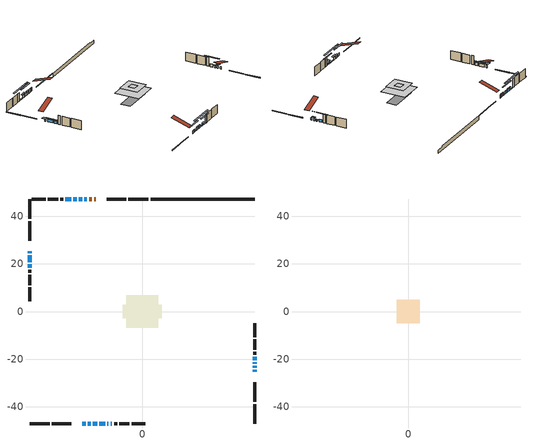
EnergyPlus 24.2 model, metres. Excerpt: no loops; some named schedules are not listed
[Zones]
conditioned space
 floor adiabatic (AdiabaticFloorConstruction): -6.78,-6.78 -6.78,6.78 6.78,6.78 6.78,-6.78 z3.05
 floor foundation (Slab1 construction): -8.19,-2.73 -8.19,2.73 8.19,2.73 8.19,-2.73 z-1.52
 wall outside (RimJoist1 construction): 2.6,47.22 -5.78,47.22 / -47.22,-47.22 -38.84,-47.22 / -47.22,47.22 -47.22,38.84 / 47.22,-47.22 47.22,-38.84 z0.61:0.91
 wall outside (RimJoist2 construction): -6.71,47.22 -14.9,47.22 / -37.91,-47.22 -29.71,-47.22 / -47.22,37.91 -47.22,29.71 / 47.22,-37.91 47.22,-29.71 z0.61:0.91
 wall outside (AdiabaticWallConstruction 1): -19.42,47.22 -20.25,47.22 / -21.18,47.22 -22.33,47.22 z0.61:2.64
 wall outside (AdiabaticWallConstruction): -23.25,47.22 -24.27,47.22 / -14.69,-47.22 -14.18,-47.22 / -13.26,-47.22 -12.74,-47.22 z0.61:1.63; -25.2,47.22 -26.62,47.22 / -25.2,-47.22 -23.78,-47.22 / -27.55,47.22 -28.97,47.22 / -47.22,23.56 -47.22,20.72 / -47.22,19.79 -47.22,18.42 / 47.22,-20.47 47.22,-19.05 z0.61:2.13; 47.22,-25.2 47.22,-24.48 z0.61:1.83; -47.22,25.2 -47.22,24.49 / 47.22,-23.55 47.22,-22.84 z0.61:2.14; 47.22,-21.91 47.22,-21.4 z0.61:1.12; -22.85,-47.22 -21.7,-47.22 z0.61:1.37; -20.78,-47.22 -18.89,-47.22 z0.61:2.02; -29.9,47.22 -32.24,47.22 / -17.96,-47.22 -15.62,-47.22 z0.61:1.07
 wall outside (Wall1 construction): -33.16,47.22 -34.39,47.22 / -11.82,-47.22 -10.59,-47.22 / -47.22,17.49 -47.22,16.26 / 47.22,-18.12 47.22,-16.89 z0.61:5.49
 wall outside (Wall2 construction): -35.32,47.22 -39.62,47.22 / -9.66,-47.22 -5.36,-47.22 / -47.22,15.33 -47.22,11.04 / 47.22,-15.96 47.22,-11.67 z0.61:5.49
 wall outside (Wall3 construction): -40.55,47.22 -46.29,47.22 / -4.43,-47.22 1.31,-47.22 / -47.22,10.11 -47.22,4.36 / 47.22,-10.74 47.22,-5 z0.61:5.49
 wall foundation (FoundationWall1 construction): 3.53,47.22,-1.52 3.53,47.22,0.61 42.85,47.22,0.61 42.85,47.22,0.12 47.22,47.22,0.12 47.22,47.22,-1.52
 window (WindowConstruction): -23.26,47.22 -24.27,47.22 z0.61:1.62
 window (WindowConstruction 4): -25.2,47.22 -26.62,47.22 z0.61:2.13
 window (WindowConstruction 5): -25.2,-47.22 -23.78,-47.22 z0.61:2.13
 window (WindowConstruction 6): 47.22,-25.2 47.22,-24.48 z0.61:1.83
 window (WindowConstruction 7): -47.22,25.2 -47.22,24.49 z0.61:2.13
 window (WindowConstruction 8): 47.22,-23.55 47.22,-22.84 z0.61:2.13
 window (WindowConstruction 9): 47.22,-21.91 47.22,-21.4 z0.61:1.12
 window (WindowConstruction 10): -27.55,47.22 -28.97,47.22 z0.61:2.13
 window (WindowConstruction 1): -22.85,-47.22 -21.71,-47.22 z0.61:1.37
 window (WindowConstruction 11): -20.78,-47.22 -18.89,-47.22 z0.61:2.02
 window (WindowConstruction 12): -47.22,23.56 -47.22,20.72 z0.61:2.13
 window (WindowConstruction 15): -29.9,47.22 -32.24,47.22 z0.61:1.07
 window (WindowConstruction 16): -17.96,-47.22 -15.62,-47.22 z0.61:1.07
 window (WindowConstruction 13): -14.69,-47.22 -14.18,-47.22 z0.61:1.62
 window (WindowConstruction 14): -13.25,-47.22 -12.75,-47.22 z0.61:1.62
 window (WindowConstruction 2): -47.22,19.79 -47.22,18.42 z0.61:2.13
 window (WindowConstruction 3): 47.22,-20.47 47.22,-19.05 z0.61:2.13
 door (Door): -19.42,47.22 -20.25,47.22 z0.61:2.64
 door (Door 1): -21.18,47.22 -22.33,47.22 z0.61:2.64
 ceiling adiabatic (AdiabaticFloorConstruction): 6.78,-6.78 6.78,6.78 -6.78,6.78 -6.78,-6.78 z3.05
attic - vented
 floor to conditioned space (Floor1 construction Reversed): -1.74,-1.74 -1.74,1.74 1.74,1.74 1.74,-1.74 z5.49
 floor to conditioned space (Floor2 construction Reversed): -4.88,-4.88 -4.88,4.88 4.88,4.88 4.88,-4.88 z5.49
 roof outside (Roof1 construction): -18.49,47.22,5.49 -18.49,37.13,8.85 -15.83,37.13,8.85 -15.83,47.22,5.49; -26.13,-47.22,5.49 -26.13,-37.13,8.85 -28.79,-37.13,8.85 -28.79,-47.22,5.49; -47.22,26.13,5.49 -37.13,26.13,8.85 -37.13,28.79,8.85 -47.22,28.79,5.49; 47.22,-26.13,5.49 37.13,-26.13,8.85 37.13,-28.79,8.85 47.22,-28.79,5.49
shading: -24.88,47.22 -22.65,47.22 -22.65,47.83 -24.88,47.83 z2.23; -30.28,47.22 -21.54,47.22 -21.54,47.83 -30.28,47.83 z5.79; -20.12,-47.22 -28.86,-47.22 -28.86,-47.83 -20.12,-47.83 z5.79; -47.22,23.88 -47.22,25.81 -49.05,25.81 -49.05,23.88 z2.74; 47.22,-22.23 47.22,-24.16 47.83,-24.16 47.83,-22.23 z2.74; 47.22,-20.79 47.22,-22.52 47.83,-22.52 47.83,-20.79 z1.73; -29.58,47.22 -26.94,47.22 -26.94,47.83 -29.58,47.83 z2.74; -21.1,-47.22 -23.46,-47.22 -23.46,-47.83 -21.1,-47.83 z1.98; -18.28,-47.22 -21.39,-47.22 -21.39,-47.83 -18.28,-47.83 z2.63; -47.22,20.11 -47.22,24.17 -47.83,24.17 -47.83,20.11 z2.74; -38.33,47.22 -23.8,47.22 -23.8,47.83 -38.33,47.83 z7.17; -9.52,-47.22 -24.06,-47.22 -24.06,-47.83 -9.52,-47.83 z7.17; -13.57,-47.22 -15.3,-47.22 -15.3,-49.05 -13.57,-49.05 z2.23; -9.09,-47.22 -16.92,-47.22 -16.92,-47.83 -9.09,-47.83 z5.29; -47.22,17.81 -47.22,20.4 -47.68,20.4 -47.68,17.81 z2.74; 47.22,-15.39 47.22,-24.13 47.83,-24.13 47.83,-15.39 z5.79
[Building]
Building 1: Terrain=Suburbs
[Site:Location]
Point Petre AUT_ON: Latitude {deg}=43.83; Longitude {deg}=-77.15; Time Zone {hr}=-5; Elevation {m}=79; Keep Site Location Information=Yes
[Site:GroundTemperature:Shallow]
3.7516, 1.80644, 1.65067, 2.57374, 6.27937, 9.96774, 13.1654, 15.191, 15.363, 13.7156, 10.5995, 7.02426
[Site:WaterMainsTemperature]
Calculation Method=Schedule; Temperature Schedule=mains temperature schedule
[Material] Roughness=Rough; Thermal Absorptance=0.9
Name | Thickness {m} | Conductivity {W/m-K} | Density {kg/m3} | Specific Heat {J/kg-K} | Solar Absorptance | Visible Absorptance
asphalt or fiberglass shingles | 0.00635 | 0.162714 | 1121.4 | 1465.45 | 0.4 | 0.4
ceiling loosefill ins | 0.0846667 | 0.0480833 | 16.02 | 1046.75 | 0.7 | 0.7
ceiling stud and cavity | 0.1397 | 0.157727 | 65.682 | 1177.47 | 0.7 | 0.7
ceiling stud and cavity 1 | 0.1397 | 0.144249 | 65.682 | 1177.47 | 0.7 | 0.7
concrete 4.0 in. | 0.1016 | 1.803125 | 2242.8 | 837.4 | 0.7 | 0.7
concrete 8.0 in. | 0.2032 | 1.803125 | 2242.8 | 837.4 | 0.7 | 0.7
door material | 0.04445 | 0.053851 | 512.64 | 1214.23 | 0.7 | 0.7
floor covering | 0.0127 | 0.0433444 | 54.468 | 1339.84 | 0.6 | 0.6
floor rigid ins; wall rigid ins | 0.512978 | 0.029427 | 32.04 | 1214.23 | 0.7 | 0.7
floor stud and cavity | 0.1397 | 1.75129 | 37.0049 | 1207.88 | 0.7 | 0.7
furniture material conditioned space 1 | 0.1524 | 0.115458 | 640.8 | 1214.23 | 0.6 | 0.6
gypsum board | 0.00254 | 0.160291 | 801 | 837.4 | 0.6 | 0.6
gypsum board 1 | 0.0127 | 0.160291 | 801 | 837.4 | 0.6 | 0.6
osb sheathing 0.5 in. | 0.0127 | 0.115458 | 512.64 | 1214.23 | 0.7 | 0.7
osb sheathing 0.75 in. | 0.01905 | 0.115458 | 512.64 | 1214.23 | 0.7 | 0.7
osb sheathing 2.0 in. | 0.0508 | 0.115458 | 512.64 | 1214.23 | 0.7 | 0.7
rim joist rigid ins | 0.051816 | 0.029427 | 32.04 | 1214.23 | 0.7 | 0.7
rim joist stud and cavity | 0.0508 | 0.177588 | 50.32683 | 1063.81 | 0.6 | 0.6
rim joist stud and cavity 1 | 0.0508 | 0.0407152 | 125.044 | 1163.47 | 0.6 | 0.6
wall stud and cavity | 0.0889 | 0.201775 | 50.32683 | 1063.81 | 0.7 | 0.7
wall stud and cavity 1 | 0.1397 | 1.1669 | 139.0536 | 1170.24 | 0.7 | 0.7
wall stud and cavity 2 | 0.1397 | 1.20227 | 139.0536 | 1170.24 | 0.7 | 0.7
wall stud and cavity 3 | 0.0889 | 0.380278 | 52.3479 | 1209.89 | 0.7 | 0.7
wall stud and cavity 4 | 0.0889 | 0.391764 | 83.0341 | 1211.67 | 0.7 | 0.7
wood siding | 0.00254 | 0.102417 | 544.68 | 1172.36 | 0.4 | 0.4
wood siding 1 | 0.0254 | 0.102417 | 544.68 | 1172.36 | 0.4 | 0.4
wood siding 2; wood siding 3; wood siding 4 | 0.0254 | 0.102417 | 544.68 | 1172.36 | 0.7 | 0.7
[WindowMaterial:SimpleGlazingSystem]
Name | U-Factor {W/m2-K} | Solar Heat Gain Coefficient
WindowMaterial | 2.773703 | 0.65
WindowMaterial 1 | 2.76916 | 0.64
WindowMaterial 2 | 5.30779 | 0.68
WindowMaterial 3 | 5.58942 | 0.73
WindowMaterial 4 | 5.240794 | 0.66
WindowMaterial 5 | 2.73339 | 0.54
WindowMaterial 6 | 2.77768 | 0.66
WindowMaterial 7 | 4.31925 | 0.65
WindowMaterial 8 | 5.25215 | 0.67
[Construction]
AdiabaticFloorConstruction: floor stud and cavity, floor rigid ins, osb sheathing 0.75 in., floor covering
AdiabaticWallConstruction: wood siding 3, wall rigid ins, wall stud and cavity 3, gypsum board 1
AdiabaticWallConstruction 1: wood siding 4, wall rigid ins, wall stud and cavity 3, gypsum board 1
Door; Door 1: door material
Floor1 construction Reversed: gypsum board 1, ceiling stud and cavity, ceiling loosefill ins
Floor2 construction Reversed: gypsum board 1, ceiling stud and cavity 1, ceiling loosefill ins
FoundationWall1 construction: concrete 8.0 in.
furniture construction conditioned space 1: furniture material conditioned space 1
PartitionWallConstruction: gypsum board 1, wall stud and cavity 4, gypsum board 1
RimJoist1 construction: wood siding 2, rim joist stud and cavity
RimJoist2 construction: wood siding 2, rim joist rigid ins, osb sheathing 2.0 in., rim joist stud and cavity 1
Roof1 construction: asphalt or fiberglass shingles
Slab1 construction: concrete 4.0 in.
Wall1 construction: wood siding, wall stud and cavity, gypsum board
Wall2 construction: wood siding 1, osb sheathing 0.5 in., wall stud and cavity 1, gypsum board 1
Wall3 construction: wood siding 1, osb sheathing 0.5 in., wall stud and cavity 2, gypsum board 1
WindowConstruction: WindowMaterial
WindowConstruction 1: WindowMaterial 1
WindowConstruction 10; WindowConstruction 12; WindowConstruction 3; WindowConstruction 4; WindowConstruction 5; WindowConstruction 7; WindowConstruction 8: WindowMaterial 3
WindowConstruction 11: WindowMaterial 6
WindowConstruction 13; WindowConstruction 14: WindowMaterial 7
WindowConstruction 15; WindowConstruction 16: WindowMaterial 8
WindowConstruction 2: WindowMaterial 2
WindowConstruction 6: WindowMaterial 4
WindowConstruction 9: WindowMaterial 5
[Zone] Multiplier=1; Part of Total Floor Area=Yes
Name | Volume {m3}
attic - vented | 58.5144
conditioned space | 699.1
[Space]
Name | Zone | Volume {m3}
attic - vented 1 | attic - vented | 58.5144
conditioned space 1 | conditioned space | 699.1
[ZoneInfiltration:EffectiveLeakageArea]
infil attic - vented 1: Zone or Space=attic - vented 1; Schedule=Always On Discrete; Effective Air Leakage Area {cm2}=3898.91; Stack Coefficient=0.000233776; Wind Coefficient=1.03305e-05
[ZoneMixing]
whole house fan mix: Zone or Space=attic - vented; Schedule=Always On Continuous; Design Flow Rate Calculation Method=Flow/Zone; Design Flow Rate {m3/s}=0; Source Zone or Space=conditioned space
[SurfaceProperty:ExposedFoundationPerimeter]
Slab1: Exposed Perimeter Calculation Method=TotalExposedPerimeter; Total Exposed Perimeter {m}=43.689
[InternalMass] Zone or ZoneList=conditioned space; Space or SpaceList=conditioned space 1
Name | Construction | Surface Area {m2}
furniture mass conditioned space 1 | furniture construction conditioned space 1 | 109.448
partition wall mass | PartitionWallConstruction | 273.62
[Lights]
interior lighting: Zone or ZoneList or Space or SpaceList=conditioned space 1; Schedule=interior lighting schedule; Design Level Calculation Method=LightingLevel; Lighting Level {W}=343.2; Return Air Fraction=0; Fraction Radiant=0.6; Fraction Visible=0.2; Fraction Replaceable=1
[People]
occupants: Zone or ZoneList or Space or SpaceList=conditioned space 1; Number of People Schedule=occupants schedule; Number of People Calculation Method=People; Number of People=3; Fraction Radiant=0.314171; Sensible Heat Fraction=0.56303; Activity Level Schedule=occupants activity schedule; Carbon Dioxide Generation Rate {m3/s-W}=0; Enable ASHRAE 55 Comfort Warnings=No; Mean Radiant Temperature Calculation Type=EnclosureAveraged
[ElectricEquipment] Zone or ZoneList or Space or SpaceList=conditioned space 1; Design Level Calculation Method=EquipmentLevel
Name | Schedule | Design Level {W} | Fraction Latent | Fraction Radiant | Fraction Lost
clothes dryer | clothes dryer schedule | 140.772 | 0.015 | 0.081 | 0.85
clothes washer | clothes washer schedule | 32.1985 | 0.03 | 0.162 | 0.7
cooking range | cooking range schedule | 215.147 | 0.08 | 0.432 | 0.2
dishwasher | dishwasher schedule | 66.8632 | 0.3 | 0.18 | 0.4
fridge | fridge schedule | 72.9452 | 0 | 0.6 | 0
mech vent house fan | mech vent house fan schedule | 0 | 0 | 0 | 1
mech vent house fan cfis | mech vent house fan cfis schedule | 0 | 0 | 0 | 0
misc plug loads | misc plug loads schedule | 494.7 | 0.045 | 0.513 | 0.1
whole house fan | Always On Discrete | 0 | 0 | 0 | 1
[OtherEquipment] Zone or ZoneList or Space or SpaceList=conditioned space 1; Design Level Calculation Method=EquipmentLevel
Name | Fuel Type | Schedule | Design Level {W} | Fraction Latent | Fraction Radiant | Fraction Lost
clothes dryer 1 | Electricity | clothes dryer schedule | 0 | 0.015 | 0.081 | 0.85
cooking range 1 | Electricity | cooking range schedule | 0 | 0.08 | 0.432 | 0.2
general water use latent | None | general water use schedule | 62.594 | 1 | 0 | 0
general water use sensible | None | general water use schedule | -61.6891 | 0 | 0.6 | 0
mech vent house fan latent load | None | Always On Discrete | 0 | 1 | 0 | 0
mech vent house fan sensible load | None | Always On Discrete | 0 | 0 | 0 | 0
water heater energy adjustment1 | Electricity | Always On Discrete | 0.01 | 0 | 0 | 1
[ZoneInfiltration:DesignFlowRate] Zone or ZoneList or Space or SpaceList=conditioned space 1; Schedule=Always On Discrete; Design Flow Rate Calculation Method=Flow/Zone; Design Flow Rate {m3/s}=0
infil flow; natural vent flow; whole house fan flow
[Foundation:Kiva]
Foundation Kiva 1: Initial Indoor Air Temperature {C}=18; Wall Height Above Grade {m}=0.609996; Wall Depth Below Slab {m}=0.2032
[Foundation:Kiva:Settings]
Soil Conductivity {W/m-K}=0.849921; Soil Density {kg/m3}=1842.3; Soil Specific Heat {J/kg-K}=418.7; Ground Solar Absorptivity=0.9; Ground Thermal Absorptivity=0.9; Ground Surface Roughness {m}=0.03; Far-Field Width {m}=40; Deep-Ground Boundary Condition=ZeroFlux; Deep-Ground Depth {m}=40; Minimum Cell Dimension {m}=0.2; Maximum Cell Growth Coefficient=3; Simulation Timestep=Timestep
[Exterior:Lights]
exterior lighting: Schedule=exterior lighting schedule; Design Level {W}=75.6
[Schedule:Constant]
Name | Hourly Value
Always On Continuous; mech vent house fan schedule; mech vent house fan cfis schedule; Always On Discrete | 1
occupants activity schedule | 117.228
fridge schedule | 0
[Schedule:Week:Daily]
interior lighting schedule Week Rule - Jan1-Jan27: interior lighting schedule day, interior lighting schedule day, interior lighting schedule day, interior lighting schedule day, interior lighting schedule day, interior lighting schedule day, interior lighting schedule day, interior lighting schedule default day, interior lighting schedule default day, interior lighting schedule default day, interior lighting schedule default day, interior lighting schedule default day
interior lighting schedule Week Rule - Jan28-Feb3: interior lighting schedule day, interior lighting schedule day, interior lighting schedule day, interior lighting schedule day, interior lighting schedule day 1, interior lighting schedule day 1, interior lighting schedule day 1, interior lighting schedule default day, interior lighting schedule default day, interior lighting schedule default day, interior lighting schedule default day, interior lighting schedule default day
interior lighting schedule Week Rule - Feb4-Feb24: interior lighting schedule day 1, interior lighting schedule day 1, interior lighting schedule day 1, interior lighting schedule day 1, interior lighting schedule day 1, interior lighting schedule day 1, interior lighting schedule day 1, interior lighting schedule default day, interior lighting schedule default day, interior lighting schedule default day, interior lighting schedule default day, interior lighting schedule default day
interior lighting schedule Week Rule - Feb25-Mar3: interior lighting schedule day 1, interior lighting schedule day 1, interior lighting schedule day 1, interior lighting schedule day 1, interior lighting schedule day 2, interior lighting schedule day 2, interior lighting schedule day 2, interior lighting schedule default day, interior lighting schedule default day, interior lighting schedule default day, interior lighting schedule default day, interior lighting schedule default day
interior lighting schedule Week Rule - Mar4-Mar31: interior lighting schedule day 2, interior lighting schedule day 2, interior lighting schedule day 2, interior lighting schedule day 2, interior lighting schedule day 2, interior lighting schedule day 2, interior lighting schedule day 2, interior lighting schedule default day, interior lighting schedule default day, interior lighting schedule default day, interior lighting schedule default day, interior lighting schedule default day
interior lighting schedule Week Rule - Apr1-Apr28: interior lighting schedule day 3, interior lighting schedule day 3, interior lighting schedule day 3, interior lighting schedule day 3, interior lighting schedule day 3, interior lighting schedule day 3, interior lighting schedule day 3, interior lighting schedule default day, interior lighting schedule default day, interior lighting schedule default day, interior lighting schedule default day, interior lighting schedule default day
interior lighting schedule Week Rule - Apr29-May5: interior lighting schedule day 3, interior lighting schedule day 3, interior lighting schedule day 4, interior lighting schedule day 4, interior lighting schedule day 4, interior lighting schedule day 4, interior lighting schedule day 4, interior lighting schedule default day, interior lighting schedule default day, interior lighting schedule default day, interior lighting schedule default day, interior lighting schedule default day
interior lighting schedule Week Rule - May6-May26: interior lighting schedule day 4, interior lighting schedule day 4, interior lighting schedule day 4, interior lighting schedule day 4, interior lighting schedule day 4, interior lighting schedule day 4, interior lighting schedule day 4, interior lighting schedule default day, interior lighting schedule default day, interior lighting schedule default day, interior lighting schedule default day, interior lighting schedule default day
interior lighting schedule Week Rule - May27-Jun2: interior lighting schedule day 4, interior lighting schedule day 4, interior lighting schedule day 4, interior lighting schedule day 4, interior lighting schedule day 4, interior lighting schedule day 5, interior lighting schedule day 5, interior lighting schedule default day, interior lighting schedule default day, interior lighting schedule default day, interior lighting schedule default day, interior lighting schedule default day
interior lighting schedule Week Rule - Jun3-Jun30: interior lighting schedule day 5, interior lighting schedule day 5, interior lighting schedule day 5, interior lighting schedule day 5, interior lighting schedule day 5, interior lighting schedule day 5, interior lighting schedule day 5, interior lighting schedule default day, interior lighting schedule default day, interior lighting schedule default day, interior lighting schedule default day, interior lighting schedule default day
interior lighting schedule Week Rule - Jul1-Jul28: interior lighting schedule day 6, interior lighting schedule day 6, interior lighting schedule day 6, interior lighting schedule day 6, interior lighting schedule day 6, interior lighting schedule day 6, interior lighting schedule day 6, interior lighting schedule default day, interior lighting schedule default day, interior lighting schedule default day, interior lighting schedule default day, interior lighting schedule default day
interior lighting schedule Week Rule - Jul29-Aug4: interior lighting schedule day 6, interior lighting schedule day 6, interior lighting schedule day 6, interior lighting schedule day 7, interior lighting schedule day 7, interior lighting schedule day 7, interior lighting schedule day 7, interior lighting schedule default day, interior lighting schedule default day, interior lighting schedule default day, interior lighting schedule default day, interior lighting schedule default day
interior lighting schedule Week Rule - Aug5-Aug25: interior lighting schedule day 7, interior lighting schedule day 7, interior lighting schedule day 7, interior lighting schedule day 7, interior lighting schedule day 7, interior lighting schedule day 7, interior lighting schedule day 7, interior lighting schedule default day, interior lighting schedule default day, interior lighting schedule default day, interior lighting schedule default day, interior lighting schedule default day
interior lighting schedule Week Rule - Aug26-Sep1: interior lighting schedule day 7, interior lighting schedule day 7, interior lighting schedule day 7, interior lighting schedule day 7, interior lighting schedule day 7, interior lighting schedule day 7, interior lighting schedule day 8, interior lighting schedule default day, interior lighting schedule default day, interior lighting schedule default day, interior lighting schedule default day, interior lighting schedule default day
interior lighting schedule Week Rule - Sep2-Sep29: interior lighting schedule day 8, interior lighting schedule day 8, interior lighting schedule day 8, interior lighting schedule day 8, interior lighting schedule day 8, interior lighting schedule day 8, interior lighting schedule day 8, interior lighting schedule default day, interior lighting schedule default day, interior lighting schedule default day, interior lighting schedule default day, interior lighting schedule default day
interior lighting schedule Week Rule - Sep30-Oct6: interior lighting schedule day 8, interior lighting schedule day 9, interior lighting schedule day 9, interior lighting schedule day 9, interior lighting schedule day 9, interior lighting schedule day 9, interior lighting schedule day 9, interior lighting schedule default day, interior lighting schedule default day, interior lighting schedule default day, interior lighting schedule default day, interior lighting schedule default day
interior lighting schedule Week Rule - Oct7-Oct27: interior lighting schedule day 9, interior lighting schedule day 9, interior lighting schedule day 9, interior lighting schedule day 9, interior lighting schedule day 9, interior lighting schedule day 9, interior lighting schedule day 9, interior lighting schedule default day, interior lighting schedule default day, interior lighting schedule default day, interior lighting schedule default day, interior lighting schedule default day
interior lighting schedule Week Rule - Oct28-Nov3: interior lighting schedule day 9, interior lighting schedule day 9, interior lighting schedule day 9, interior lighting schedule day 9, interior lighting schedule day 10, interior lighting schedule day 10, interior lighting schedule day 10, interior lighting schedule default day, interior lighting schedule default day, interior lighting schedule default day, interior lighting schedule default day, interior lighting schedule default day
interior lighting schedule Week Rule - Nov4-Nov24: interior lighting schedule day 10, interior lighting schedule day 10, interior lighting schedule day 10, interior lighting schedule day 10, interior lighting schedule day 10, interior lighting schedule day 10, interior lighting schedule day 10, interior lighting schedule default day, interior lighting schedule default day, interior lighting schedule default day, interior lighting schedule default day, interior lighting schedule default day
interior lighting schedule Week Rule - Nov25-Dec1: interior lighting schedule day 10, interior lighting schedule day 10, interior lighting schedule day 10, interior lighting schedule day 10, interior lighting schedule day 10, interior lighting schedule day 10, interior lighting schedule day 11, interior lighting schedule default day, interior lighting schedule default day, interior lighting schedule default day, interior lighting schedule default day, interior lighting schedule default day
interior lighting schedule Week Rule - Dec2-Dec31: interior lighting schedule day 11, interior lighting schedule day 11, interior lighting schedule day 11, interior lighting schedule day 11, interior lighting schedule day 11, interior lighting schedule day 11, interior lighting schedule day 11, interior lighting schedule default day, interior lighting schedule default day, interior lighting schedule default day, interior lighting schedule default day, interior lighting schedule default day
occupants schedule Week Rule - Jan1-Dec31: occupants schedule day, occupants schedule day, occupants schedule day, occupants schedule day, occupants schedule day, occupants schedule day, occupants schedule day, occupants schedule default day, occupants schedule default day, occupants schedule default day, occupants schedule default day, occupants schedule default day
clothes dryer schedule Week Rule - Jan1-Dec31: clothes dryer schedule day, clothes dryer schedule day, clothes dryer schedule day, clothes dryer schedule day, clothes dryer schedule day, clothes dryer schedule day, clothes dryer schedule day, clothes dryer schedule default day, clothes dryer schedule default day, clothes dryer schedule default day, clothes dryer schedule default day, clothes dryer schedule default day
clothes washer schedule Week Rule - Jan1-Dec31: clothes washer schedule day, clothes washer schedule day, clothes washer schedule day, clothes washer schedule day, clothes washer schedule day, clothes washer schedule day, clothes washer schedule day, clothes washer schedule default day, clothes washer schedule default day, clothes washer schedule default day, clothes washer schedule default day, clothes washer schedule default day
cooking range schedule Week Rule - Jan1-Dec31: cooking range schedule day, cooking range schedule day, cooking range schedule day, cooking range schedule day, cooking range schedule day, cooking range schedule day, cooking range schedule day, cooking range schedule default day, cooking range schedule default day, cooking range schedule default day, cooking range schedule default day, cooking range schedule default day
dishwasher schedule Week Rule - Jan1-Dec31: dishwasher schedule day, dishwasher schedule day, dishwasher schedule day, dishwasher schedule day, dishwasher schedule day, dishwasher schedule day, dishwasher schedule day, dishwasher schedule default day, dishwasher schedule default day, dishwasher schedule default day, dishwasher schedule default day, dishwasher schedule default day
misc plug loads schedule Week Rule - Jan1-Dec31: misc plug loads schedule day, misc plug loads schedule day, misc plug loads schedule day, misc plug loads schedule day, misc plug loads schedule day, misc plug loads schedule day, misc plug loads schedule day, misc plug loads schedule default day, misc plug loads schedule default day, misc plug loads schedule default day, misc plug loads schedule default day, misc plug loads schedule default day
general water use schedule Week Rule - Jan1-Dec31: general water use schedule day, general water use schedule day, general water use schedule day, general water use schedule day, general water use schedule day, general water use schedule day, general water use schedule day, general water use schedule default day, general water use schedule default day, general water use schedule default day, general water use schedule default day, general water use schedule default day
exterior lighting schedule Week Rule - Jan1-Jan27: exterior lighting schedule day, exterior lighting schedule day, exterior lighting schedule day, exterior lighting schedule day, exterior lighting schedule day, exterior lighting schedule day, exterior lighting schedule day, exterior lighting schedule default day, exterior lighting schedule default day, exterior lighting schedule default day, exterior lighting schedule default day, exterior lighting schedule default day
exterior lighting schedule Week Rule - Jan28-Feb3: exterior lighting schedule day, exterior lighting schedule day, exterior lighting schedule day, exterior lighting schedule day, exterior lighting schedule day 1, exterior lighting schedule day 1, exterior lighting schedule day 1, exterior lighting schedule default day, exterior lighting schedule default day, exterior lighting schedule default day, exterior lighting schedule default day, exterior lighting schedule default day
exterior lighting schedule Week Rule - Feb4-Feb24: exterior lighting schedule day 1, exterior lighting schedule day 1, exterior lighting schedule day 1, exterior lighting schedule day 1, exterior lighting schedule day 1, exterior lighting schedule day 1, exterior lighting schedule day 1, exterior lighting schedule default day, exterior lighting schedule default day, exterior lighting schedule default day, exterior lighting schedule default day, exterior lighting schedule default day
exterior lighting schedule Week Rule - Feb25-Mar3: exterior lighting schedule day 1, exterior lighting schedule day 1, exterior lighting schedule day 1, exterior lighting schedule day 1, exterior lighting schedule day 2, exterior lighting schedule day 2, exterior lighting schedule day 2, exterior lighting schedule default day, exterior lighting schedule default day, exterior lighting schedule default day, exterior lighting schedule default day, exterior lighting schedule default day
exterior lighting schedule Week Rule - Mar4-Mar31: exterior lighting schedule day 2, exterior lighting schedule day 2, exterior lighting schedule day 2, exterior lighting schedule day 2, exterior lighting schedule day 2, exterior lighting schedule day 2, exterior lighting schedule day 2, exterior lighting schedule default day, exterior lighting schedule default day, exterior lighting schedule default day, exterior lighting schedule default day, exterior lighting schedule default day
exterior lighting schedule Week Rule - Apr1-Apr28: exterior lighting schedule day 3, exterior lighting schedule day 3, exterior lighting schedule day 3, exterior lighting schedule day 3, exterior lighting schedule day 3, exterior lighting schedule day 3, exterior lighting schedule day 3, exterior lighting schedule default day, exterior lighting schedule default day, exterior lighting schedule default day, exterior lighting schedule default day, exterior lighting schedule default day
exterior lighting schedule Week Rule - Apr29-May5: exterior lighting schedule day 3, exterior lighting schedule day 3, exterior lighting schedule day 4, exterior lighting schedule day 4, exterior lighting schedule day 4, exterior lighting schedule day 4, exterior lighting schedule day 4, exterior lighting schedule default day, exterior lighting schedule default day, exterior lighting schedule default day, exterior lighting schedule default day, exterior lighting schedule default day
exterior lighting schedule Week Rule - May6-May26: exterior lighting schedule day 4, exterior lighting schedule day 4, exterior lighting schedule day 4, exterior lighting schedule day 4, exterior lighting schedule day 4, exterior lighting schedule day 4, exterior lighting schedule day 4, exterior lighting schedule default day, exterior lighting schedule default day, exterior lighting schedule default day, exterior lighting schedule default day, exterior lighting schedule default day
exterior lighting schedule Week Rule - May27-Jun2: exterior lighting schedule day 4, exterior lighting schedule day 4, exterior lighting schedule day 4, exterior lighting schedule day 4, exterior lighting schedule day 4, exterior lighting schedule day 5, exterior lighting schedule day 5, exterior lighting schedule default day, exterior lighting schedule default day, exterior lighting schedule default day, exterior lighting schedule default day, exterior lighting schedule default day
exterior lighting schedule Week Rule - Jun3-Jun30: exterior lighting schedule day 5, exterior lighting schedule day 5, exterior lighting schedule day 5, exterior lighting schedule day 5, exterior lighting schedule day 5, exterior lighting schedule day 5, exterior lighting schedule day 5, exterior lighting schedule default day, exterior lighting schedule default day, exterior lighting schedule default day, exterior lighting schedule default day, exterior lighting schedule default day
exterior lighting schedule Week Rule - Jul1-Jul28: exterior lighting schedule day 6, exterior lighting schedule day 6, exterior lighting schedule day 6, exterior lighting schedule day 6, exterior lighting schedule day 6, exterior lighting schedule day 6, exterior lighting schedule day 6, exterior lighting schedule default day, exterior lighting schedule default day, exterior lighting schedule default day, exterior lighting schedule default day, exterior lighting schedule default day
exterior lighting schedule Week Rule - Jul29-Aug4: exterior lighting schedule day 6, exterior lighting schedule day 6, exterior lighting schedule day 6, exterior lighting schedule day 7, exterior lighting schedule day 7, exterior lighting schedule day 7, exterior lighting schedule day 7, exterior lighting schedule default day, exterior lighting schedule default day, exterior lighting schedule default day, exterior lighting schedule default day, exterior lighting schedule default day
exterior lighting schedule Week Rule - Aug5-Aug25: exterior lighting schedule day 7, exterior lighting schedule day 7, exterior lighting schedule day 7, exterior lighting schedule day 7, exterior lighting schedule day 7, exterior lighting schedule day 7, exterior lighting schedule day 7, exterior lighting schedule default day, exterior lighting schedule default day, exterior lighting schedule default day, exterior lighting schedule default day, exterior lighting schedule default day
exterior lighting schedule Week Rule - Aug26-Sep1: exterior lighting schedule day 7, exterior lighting schedule day 7, exterior lighting schedule day 7, exterior lighting schedule day 7, exterior lighting schedule day 7, exterior lighting schedule day 7, exterior lighting schedule day 8, exterior lighting schedule default day, exterior lighting schedule default day, exterior lighting schedule default day, exterior lighting schedule default day, exterior lighting schedule default day
exterior lighting schedule Week Rule - Sep2-Sep29: exterior lighting schedule day 8, exterior lighting schedule day 8, exterior lighting schedule day 8, exterior lighting schedule day 8, exterior lighting schedule day 8, exterior lighting schedule day 8, exterior lighting schedule day 8, exterior lighting schedule default day, exterior lighting schedule default day, exterior lighting schedule default day, exterior lighting schedule default day, exterior lighting schedule default day
exterior lighting schedule Week Rule - Sep30-Oct6: exterior lighting schedule day 8, exterior lighting schedule day 9, exterior lighting schedule day 9, exterior lighting schedule day 9, exterior lighting schedule day 9, exterior lighting schedule day 9, exterior lighting schedule day 9, exterior lighting schedule default day, exterior lighting schedule default day, exterior lighting schedule default day, exterior lighting schedule default day, exterior lighting schedule default day
exterior lighting schedule Week Rule - Oct7-Oct27: exterior lighting schedule day 9, exterior lighting schedule day 9, exterior lighting schedule day 9, exterior lighting schedule day 9, exterior lighting schedule day 9, exterior lighting schedule day 9, exterior lighting schedule day 9, exterior lighting schedule default day, exterior lighting schedule default day, exterior lighting schedule default day, exterior lighting schedule default day, exterior lighting schedule default day
exterior lighting schedule Week Rule - Oct28-Nov3: exterior lighting schedule day 9, exterior lighting schedule day 9, exterior lighting schedule day 9, exterior lighting schedule day 9, exterior lighting schedule day 10, exterior lighting schedule day 10, exterior lighting schedule day 10, exterior lighting schedule default day, exterior lighting schedule default day, exterior lighting schedule default day, exterior lighting schedule default day, exterior lighting schedule default day
[Schedule:Year]
interior lighting schedule: interior lighting schedule Week Rule - Jan1-Jan27, 1, 1, 1, 27, interior lighting schedule Week Rule - Jan28-Feb3, 1, 28, 2, 3, interior lighting schedule Week Rule - Feb4-Feb24, 2, 4, 2, 24, interior lighting schedule Week Rule - Feb25-Mar3, 2, 25, 3, 3, interior lighting schedule Week Rule - Mar4-Mar31, 3, 4, 3, 31, interior lighting schedule Week Rule - Apr1-Apr28, 4, 1, 4, 28, interior lighting schedule Week Rule - Apr29-May5, 4, 29, 5, 5, interior lighting schedule Week Rule - May6-May26, 5, 6, 5, 26, interior lighting schedule Week Rule - May27-Jun2, 5, 27, 6, 2, interior lighting schedule Week Rule - Jun3-Jun30, 6, 3, 6, 30, interior lighting schedule Week Rule - Jul1-Jul28, 7, 1, 7, 28, interior lighting schedule Week Rule - Jul29-Aug4, 7, 29, 8, 4, interior lighting schedule Week Rule - Aug5-Aug25, 8, 5, 8, 25, interior lighting schedule Week Rule - Aug26-Sep1, 8, 26, 9, 1, interior lighting schedule Week Rule - Sep2-Sep29, 9, 2, 9, 29, interior lighting schedule Week Rule - Sep30-Oct6, 9, 30, 10, 6, interior lighting schedule Week Rule - Oct7-Oct27, 10, 7, 10, 27, interior lighting schedule Week Rule - Oct28-Nov3, 10, 28, 11, 3, interior lighting schedule Week Rule - Nov4-Nov24, 11, 4, 11, 24, interior lighting schedule Week Rule - Nov25-Dec1, 11, 25, 12, 1, interior lighting schedule Week Rule - Dec2-Dec31, 12, 2, 12, 31
occupants schedule: occupants schedule Week Rule - Jan1-Dec31, 1, 1, 12, 31
clothes dryer schedule: clothes dryer schedule Week Rule - Jan1-Dec31, 1, 1, 12, 31
clothes washer schedule: clothes washer schedule Week Rule - Jan1-Dec31, 1, 1, 12, 31
cooking range schedule: cooking range schedule Week Rule - Jan1-Dec31, 1, 1, 12, 31
dishwasher schedule: dishwasher schedule Week Rule - Jan1-Dec31, 1, 1, 12, 31
misc plug loads schedule: misc plug loads schedule Week Rule - Jan1-Dec31, 1, 1, 12, 31
general water use schedule: general water use schedule Week Rule - Jan1-Dec31, 1, 1, 12, 31
exterior lighting schedule: exterior lighting schedule Week Rule - Jan1-Jan27, 1, 1, 1, 27, exterior lighting schedule Week Rule - Jan28-Feb3, 1, 28, 2, 3, exterior lighting schedule Week Rule - Feb4-Feb24, 2, 4, 2, 24, exterior lighting schedule Week Rule - Feb25-Mar3, 2, 25, 3, 3, exterior lighting schedule Week Rule - Mar4-Mar31, 3, 4, 3, 31, exterior lighting schedule Week Rule - Apr1-Apr28, 4, 1, 4, 28, exterior lighting schedule Week Rule - Apr29-May5, 4, 29, 5, 5, exterior lighting schedule Week Rule - May6-May26, 5, 6, 5, 26, exterior lighting schedule Week Rule - May27-Jun2, 5, 27, 6, 2, exterior lighting schedule Week Rule - Jun3-Jun30, 6, 3, 6, 30, exterior lighting schedule Week Rule - Jul1-Jul28, 7, 1, 7, 28, exterior lighting schedule Week Rule - Jul29-Aug4, 7, 29, 8, 4, exterior lighting schedule Week Rule - Aug5-Aug25, 8, 5, 8, 25, exterior lighting schedule Week Rule - Aug26-Sep1, 8, 26, 9, 1, exterior lighting schedule Week Rule - Sep2-Sep29, 9, 2, 9, 29, exterior lighting schedule Week Rule - Sep30-Oct6, 9, 30, 10, 6, exterior lighting schedule Week Rule - Oct7-Oct27, 10, 7, 10, 27, exterior lighting schedule Week Rule - Oct28-Nov3, 10, 28, 11, 3, exterior lighting schedule Week Rule - Nov4-Nov24, 11, 4, 11, 24, exterior lighting schedule Week Rule - Nov25-Dec1, 11, 25, 12, 1, exterior lighting schedule Week Rule - Dec2-Dec31, 12, 2, 12, 31
[Schedule:Compact]
mains temperature schedule: Through: 01/01, For: AllDays, Until: 24:00, 7.83056, Through: 01/02, For: AllDays, Until: 24:00, 7.76444, Through: 01/03, For: AllDays, Until: 24:00, 7.69889, Through: 01/04, For: AllDays, Until: 24:00, 7.635, Through: 01/05, For: AllDays, Until: 24:00, 7.57222, Through: 01/06, For: AllDays, Until: 24:00, 7.51056, Through: 01/07, For: AllDays, Until: 24:00, 7.45, Through: 01/08, For: AllDays, Until: 24:00, 7.39111, Through: 01/09, For: AllDays, Until: 24:00, 7.33278, Through: 01/10, For: AllDays, Until: 24:00, 7.27667, Through: 01/11, For: AllDays, Until: 24:00, 7.22111, Through: 01/12, For: AllDays, Until: 24:00, 7.16722, Through: 01/13, For: AllDays, Until: 24:00, 7.11444, Through: 01/14, For: AllDays, Until: 24:00, 7.06333, Through: 01/15, For: AllDays, Until: 24:00, 7.01333, Through: 01/16, For: AllDays, Until: 24:00, 6.965, Through: 01/17, For: AllDays, Until: 24:00, 6.91778, Through: 01/18, For: AllDays, Until: 24:00, 6.87167, Through: 01/19, For: AllDays, Until: 24:00, 6.82778, Through: 01/20, For: AllDays, Until: 24:00, 6.78444, Through: 01/21, For: AllDays, Until: 24:00, 6.74333, Through: 01/22, For: AllDays, Until: 24:00, 6.70333, Through: 01/23, For: AllDays, Until: 24:00, 6.665, Through: 01/24, For: AllDays, Until: 24:00, 6.62778, Through: 01/25, For: AllDays, Until: 24:00, 6.59222, Through: 01/26, For: AllDays, Until: 24:00, 6.55833, Through: 01/27, For: AllDays, Until: 24:00, 6.52556, Through: 01/28, For: AllDays, Until: 24:00, 6.495, Through: 01/29, For: AllDays, Until: 24:00, 6.46556, Through: 01/30, For: AllDays, Until: 24:00, 6.43722, Through: 01/31, For: AllDays, Until: 24:00, 6.41111, Through: 02/01, For: AllDays, Until: 24:00, 6.38611, Through: 02/02, For: AllDays, Until: 24:00, 6.36333, Through: 02/03, For: AllDays, Until: 24:00, 6.34167, Through: 02/04, For: AllDays, Until: 24:00, 6.32111, Through: 02/05, For: AllDays, Until: 24:00, 6.30278, Through: 02/06, For: AllDays, Until: 24:00, 6.28611, Through: 02/07, For: AllDays, Until: 24:00, 6.27056, Through: 02/08, For: AllDays, Until: 24:00, 6.25722, Through: 02/09, For: AllDays, Until: 24:00, 6.245, Through: 02/10, For: AllDays, Until: 24:00, 6.23444, Through: 02/11, For: AllDays, Until: 24:00, 6.22556, Through: 02/12, For: AllDays, Until: 24:00, 6.21833, Through: 02/13, For: AllDays, Until: 24:00, 6.21278, Through: 02/14, For: AllDays, Until: 24:00, 6.20889, Through: 02/15, For: AllDays, Until: 24:00, 6.20611, Through: 02/16, For: AllDays, Until: 24:00, 6.20556, Through: 02/17, For: AllDays, Until: 24:00, 6.20611, Through: 02/18, For: AllDays, Until: 24:00, 6.20889, Through: 02/19, For: AllDays, Until: 24:00, 6.21278, Through: 02/20, For: AllDays, Until: 24:00, 6.21833, Through: 02/21, For: AllDays, Until: 24:00, 6.22556, Through: 02/22, For: AllDays, Until: 24:00, 6.235, Through: 02/23, For: AllDays, Until: 24:00, 6.245, Through: 02/24, For: AllDays, Until: 24:00, 6.25722, Through: 02/25, For: AllDays, Until: 24:00, 6.27111, Through: 02/26, For: AllDays, Until: 24:00, 6.28667, Through: 02/27, For: AllDays, Until: 24:00, 6.30333, Through: 02/28, For: AllDays, Until: 24:00, 6.32222, Through: 03/01, For: AllDays, Until: 24:00, 6.34222, Through: 03/02, For: AllDays, Until: 24:00, 6.36389, Through: 03/03, For: AllDays, Until: 24:00, 6.38722, Through: 03/04, For: AllDays, Until: 24:00, 6.41167, Through: 03/05, For: AllDays, Until: 24:00, 6.43833, Through: 03/06, For: AllDays, Until: 24:00, 6.46611, Through: 03/07, For: AllDays, Until: 24:00, 6.49556, Through: 03/08, For: AllDays, Until: 24:00, 6.52667, Through: 03/09, For: AllDays, Until: 24:00, 6.55944, Through: 03/10, For: AllDays, Until: 24:00, 6.59333, Through: 03/11, For: AllDays, Until: 24:00, 6.62889, Through: 03/12, For: AllDays, Until: 24:00, 6.66611, Through: 03/13, For: AllDays, Until: 24:00, 6.70444, Through: 03/14, For: AllDays, Until: 24:00, 6.74444, Through: 03/15, For: AllDays, Until: 24:00, 6.78611, Through: 03/16, For: AllDays, Until: 24:00, 6.82889, Through: 03/17, For: AllDays, Until: 24:00, 6.87333, Through: 03/18, For: AllDays, Until: 24:00, 6.91889, Through: 03/19, For: AllDays, Until: 24:00, 6.96611, Through: 03/20, For: AllDays, Until: 24:00, 7.015, Through: 03/21, For: AllDays, Until: 24:00, 7.065, Through: 03/22, For: AllDays, Until: 24:00, 7.11611, Through: 03/23, For: AllDays, Until: 24:00, 7.16889, Through: 03/24, For: AllDays, Until: 24:00, 7.22278, Through: 03/25, For: AllDays, Until: 24:00, 7.27833, Through: 03/26, For: AllDays, Until: 24:00, 7.335, Through: 03/27, For: AllDays, Until: 24:00, 7.39278, Through: 03/28, For: AllDays, Until: 24:00, 7.45222, Through: 03/29, For: AllDays, Until: 24:00, 7.51222, Through: 03/30, For: AllDays, Until: 24:00, 7.57389, Through: 03/31, For: AllDays, Until: 24:00, 7.63722, Through: 04/01, For: AllDays, Until: 24:00, 7.70111, Through: 04/02, For: AllDays, Until: 24:00, 7.76611, Through: 04/03, For: AllDays, Until: 24:00, 7.83278, Through: 04/04, For: AllDays, Until: 24:00, 7.90056, Through: 04/05, For: AllDays, Until: 24:00, 7.96889, Through: 04/06, For: AllDays, Until: 24:00, 8.03889, Through: 04/07, For: AllDays, Until: 24:00, 8.10944, Through: 04/08, For: AllDays, Until: 24:00, 8.18167, Through: 04/09, For: AllDays, Until: 24:00, 8.25444, Through: 04/10, For: AllDays, Until: 24:00, 8.32833, Through: 04/11, For: AllDays, Until: 24:00, 8.40333, Through: 04/12, For: AllDays, Until: 24:00, 8.47944, Through: 04/13, For: AllDays, Until: 24:00, 8.55611, Through: 04/14, For: AllDays, Until: 24:00, 8.63389, Through: 04/15, For: AllDays, Until: 24:00, 8.71278, Through: 04/16, For: AllDays, Until: 24:00, 8.79222, Through: 04/17, For: AllDays, Until: 24:00, 8.87278, Through: 04/18, For: AllDays, Until: 24:00, 8.95389, Through: 04/19, For: AllDays, Until: 24:00, 9.03611, Through: 04/20, For: AllDays, Until: 24:00, 9.11889, Through: 04/21, For: AllDays, Until: 24:00, 9.20222, Through: 04/22, For: AllDays, Until: 24:00, 9.28667, Through: 04/23, For: AllDays, Until: 24:00, 9.37167, Through: 04/24, For: AllDays, Until: 24:00, 9.45722, Through: 04/25, For: AllDays, Until: 24:00, 9.54389, Through: 04/26, For: AllDays, Until: 24:00, 9.63056, Through: 04/27, For: AllDays, Until: 24:00, 9.71833, Through: 04/28, For: AllDays, Until: 24:00, 9.80667, Through: 04/29, For: AllDays, Until: 24:00, 9.89556, Through: 04/30, For: AllDays, Until: 24:00, 9.98444, Through: 05/01, For: AllDays, Until: 24:00, 10.0744, Through: 05/02, For: AllDays, Until: 24:00, 10.1644, Through: 05/03, For: AllDays, Until: 24:00, 10.255, Through: 05/04, For: AllDays, Until: 24:00, 10.3461, Through: 05/05, For: AllDays, Until: 24:00, 10.4378, Through: 05/06, For: AllDays, Until: 24:00, 10.53, Through: 05/07, For: AllDays, Until: 24:00, 10.6222, Through: 05/08, For: AllDays, Until: 24:00, 10.7144, Through: 05/09, For: AllDays, Until: 24:00, 10.8072, Through: 05/10, For: AllDays, Until: 24:00, 10.9006, Through: 05/11, For: AllDays, Until: 24:00, 10.9939, Through: 05/12, For: AllDays, Until: 24:00, 11.0872, Through: 05/13, For: AllDays, Until: 24:00, 11.1806, Through: 05/14, For: AllDays, Until: 24:00, 11.2744, Through: 05/15, For: AllDays, Until: 24:00, 11.3683, Through: 05/16, For: AllDays, Until: 24:00, 11.4628, Through: 05/17, For: AllDays, Until: 24:00, 11.5567, Through: 05/18, For: AllDays, Until: 24:00, 11.6506, Through: 05/19, For: AllDays, Until: 24:00, 11.745, Through: 05/20, For: AllDays, Until: 24:00, 11.8389, Through: 05/21, For: AllDays, Until: 24:00, 11.9333, Through: 05/22, For: AllDays, Until: 24:00, 12.0272, Through: 05/23, For: AllDays, Until: 24:00, 12.1211, Through: 05/24, For: AllDays, Until: 24:00, 12.215, Through: 05/25, For: AllDays, Until: 24:00, 12.3083, Through: 05/26, For: AllDays, Until: 24:00, 12.4017, Through: 05/27, For: AllDays, Until: 24:00, 12.495, Through: 05/28, For: AllDays, Until: 24:00, 12.5878, Through: 05/29, For: AllDays, Until: 24:00, 12.6806, Through: 05/30, For: AllDays, Until: 24:00, 12.7728, Through: 05/31, For: AllDays, Until: 24:00, 12.865, Through: 06/01, For: AllDays, Until: 24:00, 12.9567, Through: 06/02, For: AllDays, Until: 24:00, 13.0478, Through: 06/03, For: AllDays, Until: 24:00, 13.1389, Through: 06/04, For: AllDays, Until: 24:00, 13.2294, Through: 06/05, For: AllDays, Until: 24:00, 13.3194, Through: 06/06, For: AllDays, Until: 24:00, 13.4089, Through: 06/07, For: AllDays, Until: 24:00, 13.4978, Through: 06/08, For: AllDays, Until: 24:00, 13.5867, Through: 06/09, For: AllDays, Until: 24:00, 13.6744, Through: 06/10, For: AllDays, Until: 24:00, 13.7617, Through: 06/11, For: AllDays, Until: 24:00, 13.8483, Through: 06/12, For: AllDays, Until: 24:00, 13.9344, Through: 06/13, For: AllDays, Until: 24:00, 14.02, Through: 06/14, For: AllDays, Until: 24:00, 14.1044, Through: 06/15, For: AllDays, Until: 24:00, 14.1883, Through: 06/16, For: AllDays, Until: 24:00, 14.2717, Through: 06/17, For: AllDays, Until: 24:00, 14.3544, Through: 06/18, For: AllDays, Until: 24:00, 14.4361, Through: 06/19, For: AllDays, Until: 24:00, 14.5167, Through: 06/20, For: AllDays, Until: 24:00, 14.5967, Through: 06/21, For: AllDays, Until: 24:00, 14.6761, Through: 06/22, For: AllDays, Until: 24:00, 14.7544, Through: 06/23, For: AllDays, Until: 24:00, 14.8317, Through: 06/24, For: AllDays, Until: 24:00, 14.9078, Through: 06/25, For: AllDays, Until: 24:00, 14.9833, Through: 06/26, For: AllDays, Until: 24:00, 15.0578, Through: 06/27, For: AllDays, Until: 24:00, 15.1311, Through: 06/28, For: AllDays, Until: 24:00, 15.2039, Through: 06/29, For: AllDays, Until: 24:00, 15.275, Through: 06/30, For: AllDays, Until: 24:00, 15.3456, Through: 07/01, For: AllDays, Until: 24:00, 15.415, Through: 07/02, For: AllDays, Until: 24:00, 15.4828, Through: 07/03, For: AllDays, Until: 24:00, 15.55, Through: 07/04, For: AllDays, Until: 24:00, 15.6161, Through: 07/05, For: AllDays, Until: 24:00, 15.6806, Through: 07/06, For: AllDays, Until: 24:00, 15.7439, Through: 07/07, For: AllDays, Until: 24:00, 15.8061, Through: 07/08, For: AllDays, Until: 24:00, 15.8672, Through: 07/09, For: AllDays, Until: 24:00, 15.9272, Through: 07/10, For: AllDays, Until: 24:00, 15.9861, Through: 07/11, For: AllDays, Until: 24:00, 16.0433, Through: 07/12, For: AllDays, Until: 24:00, 16.0994, Through: 07/13, For: AllDays, Until: 24:00, 16.1539, Through: 07/14, For: AllDays, Until: 24:00, 16.2072, Through: 07/15, For: AllDays, Until: 24:00, 16.2594, Through: 07/16, For: AllDays, Until: 24:00, 16.31, Through: 07/17, For: AllDays, Until: 24:00, 16.3594, Through: 07/18, For: AllDays, Until: 24:00, 16.4072, Through: 07/19, For: AllDays, Until: 24:00, 16.4539, Through: 07/20, For: AllDays, Until: 24:00, 16.4989, Through: 07/21, For: AllDays, Until: 24:00, 16.5428, Through: 07/22, For: AllDays, Until: 24:00, 16.585, Through: 07/23, For: AllDays, Until: 24:00, 16.6256, Through: 07/24, For: AllDays, Until: 24:00, 16.665, Through: 07/25, For: AllDays, Until: 24:00, 16.7028, Through: 07/26, For: AllDays, Until: 24:00, 16.7389, Through: 07/27, For: AllDays, Until: 24:00, 16.7739, Through: 07/28, For: AllDays, Until: 24:00, 16.8072, Through: 07/29, For: AllDays, Until: 24:00, 16.8394, Through: 07/30, For: AllDays, Until: 24:00, 16.8694, Through: 07/31, For: AllDays, Until: 24:00, 16.8983, Through: 08/01, For: AllDays, Until: 24:00, 16.9256, Through: 08/02, For: AllDays, Until: 24:00, 16.9511, Through: 08/03, For: AllDays, Until: 24:00, 16.975, Through: 08/04, For: AllDays, Until: 24:00, 16.9978, Through: 08/05, For: AllDays, Until: 24:00, 17.0189, Through: 08/06, For: AllDays, Until: 24:00, 17.0378, Through: 08/07, For: AllDays, Until: 24:00, 17.0556, Through: 08/08, For: AllDays, Until: 24:00, 17.0722, Through: 08/09, For: AllDays, Until: 24:00, 17.0867, Through: 08/10, For: AllDays, Until: 24:00, 17.0994, Through: 08/11, For: AllDays, Until: 24:00, 17.1111, Through: 08/12, For: AllDays, Until: 24:00, 17.1206, Through: 08/13, For: AllDays, Until: 24:00, 17.1289, Through: 08/14, For: AllDays, Until: 24:00, 17.1356, Through: 08/15, For: AllDays, Until: 24:00, 17.1406, Through: 08/16, For: AllDays, Until: 24:00, 17.1433, Through: 08/17, For: AllDays, Until: 24:00, 17.1456, Through: 08/18, For: AllDays, Until: 24:00, 17.1456, Through: 08/19, For: AllDays, Until: 24:00, 17.1439, Through: 08/20, For: AllDays, Until: 24:00, 17.1406, Through: 08/21, For: AllDays, Until: 24:00, 17.1356, Through: 08/22, For: AllDays, Until: 24:00, 17.1294, Through: 08/23, For: AllDays, Until: 24:00, 17.1217, Through: 08/24, For: AllDays, Until: 24:00, 17.1117, Through: 08/25, For: AllDays, Until: 24:00, 17.1006, Through: 08/26, For: AllDays, Until: 24:00, 17.0878, Through: 08/27, For: AllDays, Until: 24:00, 17.0733, Through: 08/28, For: AllDays, Until: 24:00, 17.0572, Through: 08/29, For: AllDays, Until: 24:00, 17.0394, Through: 08/30, For: AllDays, Until: 24:00, 17.02, Through: 08/31, For: AllDays, Until: 24:00, 16.9994, Through: 09/01, For: AllDays, Until: 24:00, 16.9772, Through: 09/02, For: AllDays, Until: 24:00, 16.9533, Through: 09/03, For: AllDays, Until: 24:00, 16.9278, Through: 09/04, For: AllDays, Until: 24:00, 16.9006, Through: 09/05, For: AllDays, Until: 24:00, 16.8717, Through: 09/06, For: AllDays, Until: 24:00, 16.8417, Through: 09/07, For: AllDays, Until: 24:00, 16.81, Through: 09/08, For: AllDays, Until: 24:00, 16.7767, Through: 09/09, For: AllDays, Until: 24:00, 16.7422, Through: 09/10, For: AllDays, Until: 24:00, 16.7056, Through: 09/11, For: AllDays, Until: 24:00, 16.6678, Through: 09/12, For: AllDays, Until: 24:00, 16.6289, Through: 09/13, For: AllDays, Until: 24:00, 16.5883, Through: 09/14, For: AllDays, Until: 24:00, 16.5461, Through: 09/15, For: AllDays, Until: 24:00, 16.5022, Through: 09/16, For: AllDays, Until: 24:00, 16.4572, Through: 09/17, For: AllDays, Until: 24:00, 16.4111, Through: 09/18, For: AllDays, Until: 24:00, 16.3633, Through: 09/19, For: AllDays, Until: 24:00, 16.3139, Through: 09/20, For: AllDays, Until: 24:00, 16.2633, Through: 09/21, For: AllDays, Until: 24:00, 16.2117, Through: 09/22, For: AllDays, Until: 24:00, 16.1583, Through: 09/23, For: AllDays, Until: 24:00, 16.1039, Through: 09/24, For: AllDays, Until: 24:00, 16.0478, Through: 09/25, For: AllDays, Until: 24:00, 15.9906, Through: 09/26, For: AllDays, Until: 24:00, 15.9322, Through: 09/27, For: AllDays, Until: 24:00, 15.8722, Through: 09/28, For: AllDays, Until: 24:00, 15.8111, Through: 09/29, For: AllDays, Until: 24:00, 15.7489, Through: 09/30, For: AllDays, Until: 24:00, 15.6856, Through: 10/01, For: AllDays, Until: 24:00, 15.6211, Through: 10/02, For: AllDays, Until: 24:00, 15.555, Through: 10/03, For: AllDays, Until: 24:00, 15.4883, Through: 10/04, For: AllDays, Until: 24:00, 15.4206, Through: 10/05, For: AllDays, Until: 24:00, 15.3511, Through: 10/06, For: AllDays, Until: 24:00, 15.2811, Through: 10/07, For: AllDays, Until: 24:00, 15.2094, Through: 10/08, For: AllDays, Until: 24:00, 15.1372, Through: 10/09, For: AllDays, Until: 24:00, 15.0639, Through: 10/10, For: AllDays, Until: 24:00, 14.9894, Through: 10/11, For: AllDays, Until: 24:00, 14.9139, Through: 10/12, For: AllDays, Until: 24:00, 14.8378, Through: 10/13, For: AllDays, Until: 24:00, 14.7606, Through: 10/14, For: AllDays, Until: 24:00, 14.6822, Through: 10/15, For: AllDays, Until: 24:00, 14.6033, Through: 10/16, For: AllDays, Until: 24:00, 14.5233, Through: 10/17, For: AllDays, Until: 24:00, 14.4422, Through: 10/18, For: AllDays, Until: 24:00, 14.3606, Through: 10/19, For: AllDays, Until: 24:00, 14.2783, Through: 10/20, For: AllDays, Until: 24:00, 14.195, Through: 10/21, For: AllDays, Until: 24:00, 14.1111, Through: 10/22, For: AllDays, Until: 24:00, 14.0267, Through: 10/23, For: AllDays, Until: 24:00, 13.9411, Through: 10/24, For: AllDays, Until: 24:00, 13.8556, Through: 10/25, For: AllDays, Until: 24:00, 13.7689, Through: 10/26, For: AllDays, Until: 24:00, 13.6811, Through: 10/27, For: AllDays, Until: 24:00, 13.5933, Through: 10/28, For: AllDays, Until: 24:00, 13.505, Through: 10/29, For: AllDays, Until: 24:00, 13.4161, Through: 10/30, For: AllDays, Until: 24:00, 13.3267, Through: 10/31, For: AllDays, Until: 24:00, 13.2367, Through: 11/01, For: AllDays, Until: 24:00, 13.1461, Through: 11/02, For: AllDays, Until: 24:00, 13.055, Through: 11/03, For: AllDays, Until: 24:00, 12.9639, Through: 11/04, For: AllDays, Until: 24:00, 12.8722, Through: 11/05, For: AllDays, Until: 24:00, 12.7806, Through: 11/06, For: AllDays, Until: 24:00, 12.6878, Through: 11/07, For: AllDays, Until: 24:00, 12.595, Through: 11/08, For: AllDays, Until: 24:00, 12.5022, Through: 11/09, For: AllDays, Until: 24:00, 12.4094, Through: 11/10, For: AllDays, Until: 24:00, 12.3156, Through: 11/11, For: AllDays, Until: 24:00, 12.2222, Through: 11/12, For: AllDays, Until: 24:00, 12.1283, Through: 11/13, For: AllDays, Until: 24:00, 12.0344, Through: 11/14, For: AllDays, Until: 24:00, 11.9406, Through: 11/15, For: AllDays, Until: 24:00, 11.8467, Through: 11/16, For: AllDays, Until: 24:00, 11.7522, Through: 11/17, For: AllDays, Until: 24:00, 11.6583, Through: 11/18, For: AllDays, Until: 24:00, 11.5644, Through: 11/19, For: AllDays, Until: 24:00, 11.47, Through: 11/20, For: AllDays, Until: 24:00, 11.3761, Through: 11/21, For: AllDays, Until: 24:00, 11.2822, Through: 11/22, For: AllDays, Until: 24:00, 11.1883, Through: 11/23, For: AllDays, Until: 24:00, 11.0944, Through: 11/24, For: AllDays, Until: 24:00, 11.0011, Through: 11/25, For: AllDays, Until: 24:00, 10.9078, Through: 11/26, For: AllDays, Until: 24:00, 10.8144, Through: 11/27, For: AllDays, Until: 24:00, 10.7217, Through: 11/28, For: AllDays, Until: 24:00, 10.6294, Through: 11/29, For: AllDays, Until: 24:00, 10.5372, Through: 11/30, For: AllDays, Until: 24:00, 10.445, Through: 12/01, For: AllDays, Until: 24:00, 10.3539, Through: 12/02, For: AllDays, Until: 24:00, 10.2628, Through: 12/03, For: AllDays, Until: 24:00, 10.1717, Through: 12/04, For: AllDays, Until: 24:00, 10.0817, Through: 12/05, For: AllDays, Until: 24:00, 9.99167, Through: 12/06, For: AllDays, Until: 24:00, 9.90222, Through: 12/07, For: AllDays, Until: 24:00, 9.81389, Through: 12/08, For: AllDays, Until: 24:00, 9.72556, Through: 12/09, For: AllDays, Until: 24:00, 9.63778, Through: 12/10, For: AllDays, Until: 24:00, 9.55056, Through: 12/11, For: AllDays, Until: 24:00, 9.46444, Through: 12/12, For: AllDays, Until: 24:00, 9.37833, Through: 12/13, For: AllDays, Until: 24:00, 9.29333, Through: 12/14, For: AllDays, Until: 24:00, 9.20889, Through: 12/15, For: AllDays, Until: 24:00, 9.12556, Through: 12/16, For: AllDays, Until: 24:00, 9.04222, Through: 12/17, For: AllDays, Until: 24:00, 8.96056, Through: 12/18, For: AllDays, Until: 24:00, 8.87889, Through: 12/19, For: AllDays, Until: 24:00, 8.79833, Through: 12/20, For: AllDays, Until: 24:00, 8.71889, Through: 12/21, For: AllDays, Until: 24:00, 8.64, Through: 12/22, For: AllDays, Until: 24:00, 8.56222, Through: 12/23, For: AllDays, Until: 24:00, 8.48556, Through: 12/24, For: AllDays, Until: 24:00, 8.40944, Through: 12/25, For: AllDays, Until: 24:00, 8.33444, Through: 12/26, For: AllDays, Until: 24:00, 8.26056, Through: 12/27, For: AllDays, Until: 24:00, 8.18722, Through: 12/28, For: AllDays, Until: 24:00, 8.11556, Through: 12/29, For: AllDays, Until: 24:00, 8.04444, Through: 12/30, For: AllDays, Until: 24:00, 7.97444, Through: 12/31, For: AllDays, Until: 24:00, 7.90556
